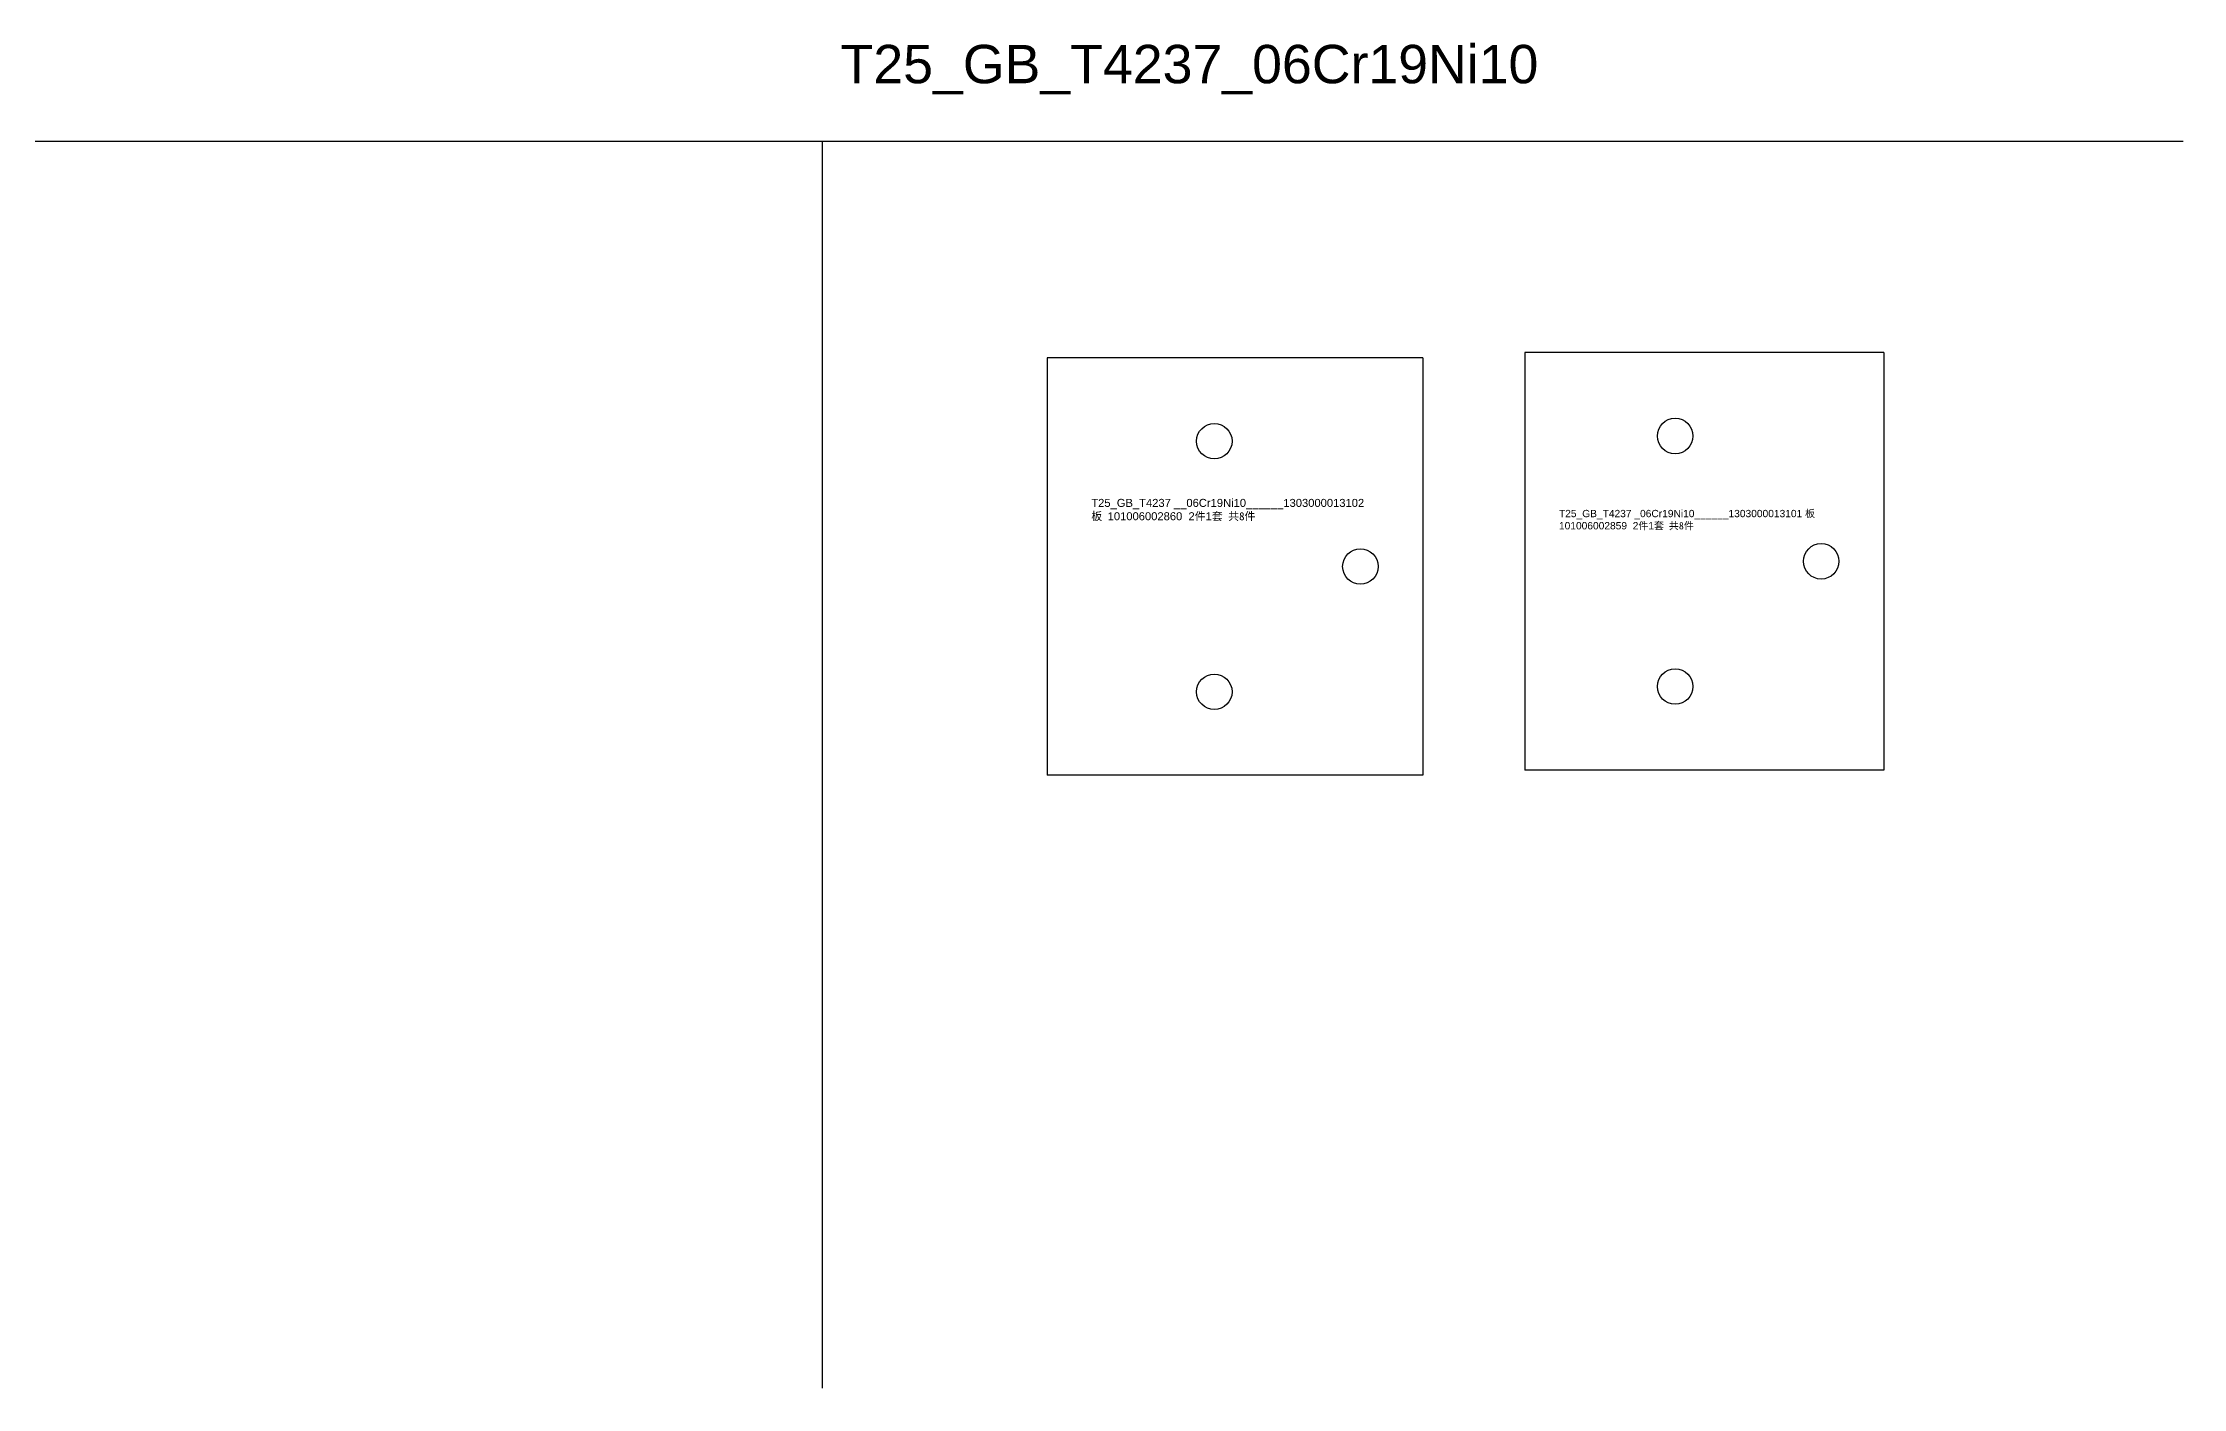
# Model space of a CAD drawing. Extents: x -9926 to 7440, y -3093 to 58.
# Drawn here: x 6927 to 7440, y -264 to 58 of the extents above; entities that cross this region are included whole.
import ezdxf

# ---------------------------------------------------------------- set-up
doc = ezdxf.new("R2010")
doc.units = 0
doc.header["$MEASUREMENT"] = 0
doc.layers.get('0').update_dxf_attribs({"linetype": 'CONTINUOUS'})
doc.layers.add('标注', color=3, linetype='CONTINUOUS')
doc.styles.get("Standard").update_dxf_attribs({"font": 'arial.ttf'})

# ---------------------------------------------------------------- blocks, each defined once
blk = doc.blocks.new('1303000013102_板_1010060028')
at = {"color": 7}
for p, q in [((35502.79, 3398.62), (35502.79, 3298.62)), ((35592.79, 3398.62), (35502.79, 3398.62)), ((35592.79, 3398.62), (35592.79, 3298.62)), ((35592.79, 3298.62), (35502.79, 3298.62))]:
    blk.add_line(p, q, dxfattribs=at)
at = {"color": 7, "linetype": 'CONTINUOUS'}
for centre in [(35542.79, 3378.62), (35577.79, 3348.62), (35542.79, 3318.62)]:
    blk.add_circle(centre, 4.25, dxfattribs=at)
at = {"layer": '标注', "insert": (35513.33, 3364.81), "char_height": 1.91712, "attachment_point": 1}
blk.add_mtext_dynamic_manual_height_columns('T25_GB_T4237 __06Cr19Ni10______1303000013102 {\\fSimSun|b0|i0|c134|p34;板 }101006002860  2{\\fSimSun|b0|i0|c134|p34;件}1{\\fSimSun|b0|i0|c134|p34;套 共8件}', width=67.9362, gutter_width=0.533, heights=[7.44], dxfattribs=at)
blk = doc.blocks.new('1303000013101_板_1010060028')
at = {"color": 7}
for p, q in [((35844.93, 3401.71), (35844.93, 3301.71)), ((35930.93, 3401.71), (35844.93, 3401.71)), ((35930.93, 3401.71), (35930.93, 3301.71)), ((35930.93, 3301.71), (35844.93, 3301.71))]:
    blk.add_line(p, q, dxfattribs=at)
at = {"color": 7, "linetype": 'CONTINUOUS'}
for centre in [(35880.93, 3381.71), (35915.93, 3351.71), (35880.93, 3321.71)]:
    blk.add_circle(centre, 4.25, dxfattribs=at)
at = {"layer": '标注', "insert": (35853.1, 3364.02), "char_height": 1.74934, "attachment_point": 1}
blk.add_mtext_dynamic_manual_height_columns('T25_GB_T4237 _06Cr19Ni10______1303000013101 {\\fSimSun|b0|i0|c134|p34;板 }101006002859  2{\\fSimSun|b0|i0|c134|p34;件}1{\\fSimSun|b0|i0|c134|p34;套 共8件}', width=61.9906, gutter_width=0.486, heights=[6.79], dxfattribs=at)

msp = doc.modelspace()

# ---------------------------------------------------------------- linework, layer by layer
at = {"color": 1}
for p, q in [((-9925.56189, 34.82289), (7440.09699, 34.82289)), ((7114.07712, 34.82289), (7114.07712, -263.78054))]:
    msp.add_line(p, q, dxfattribs=at)

# ---------------------------------------------------------------- block references
at = {"color": 2}
for name, p in [('1303000013102_板_1010060028', (-28334.8089, -3415.62268)), ('1303000013101_板_1010060028', (-28562.54699, -3417.46427))]:
    msp.add_blockref(name, p, dxfattribs=at)

# ---------------------------------------------------------------- texts
at = {"color": 1, "insert": (7118.45541, 57.91844), "char_height": 9.2, "width": 161.3719509, "attachment_point": 1}
msp.add_mtext('T25_GB_T4237_06Cr19Ni10', dxfattribs=at)

doc.saveas('drawing.dxf')
